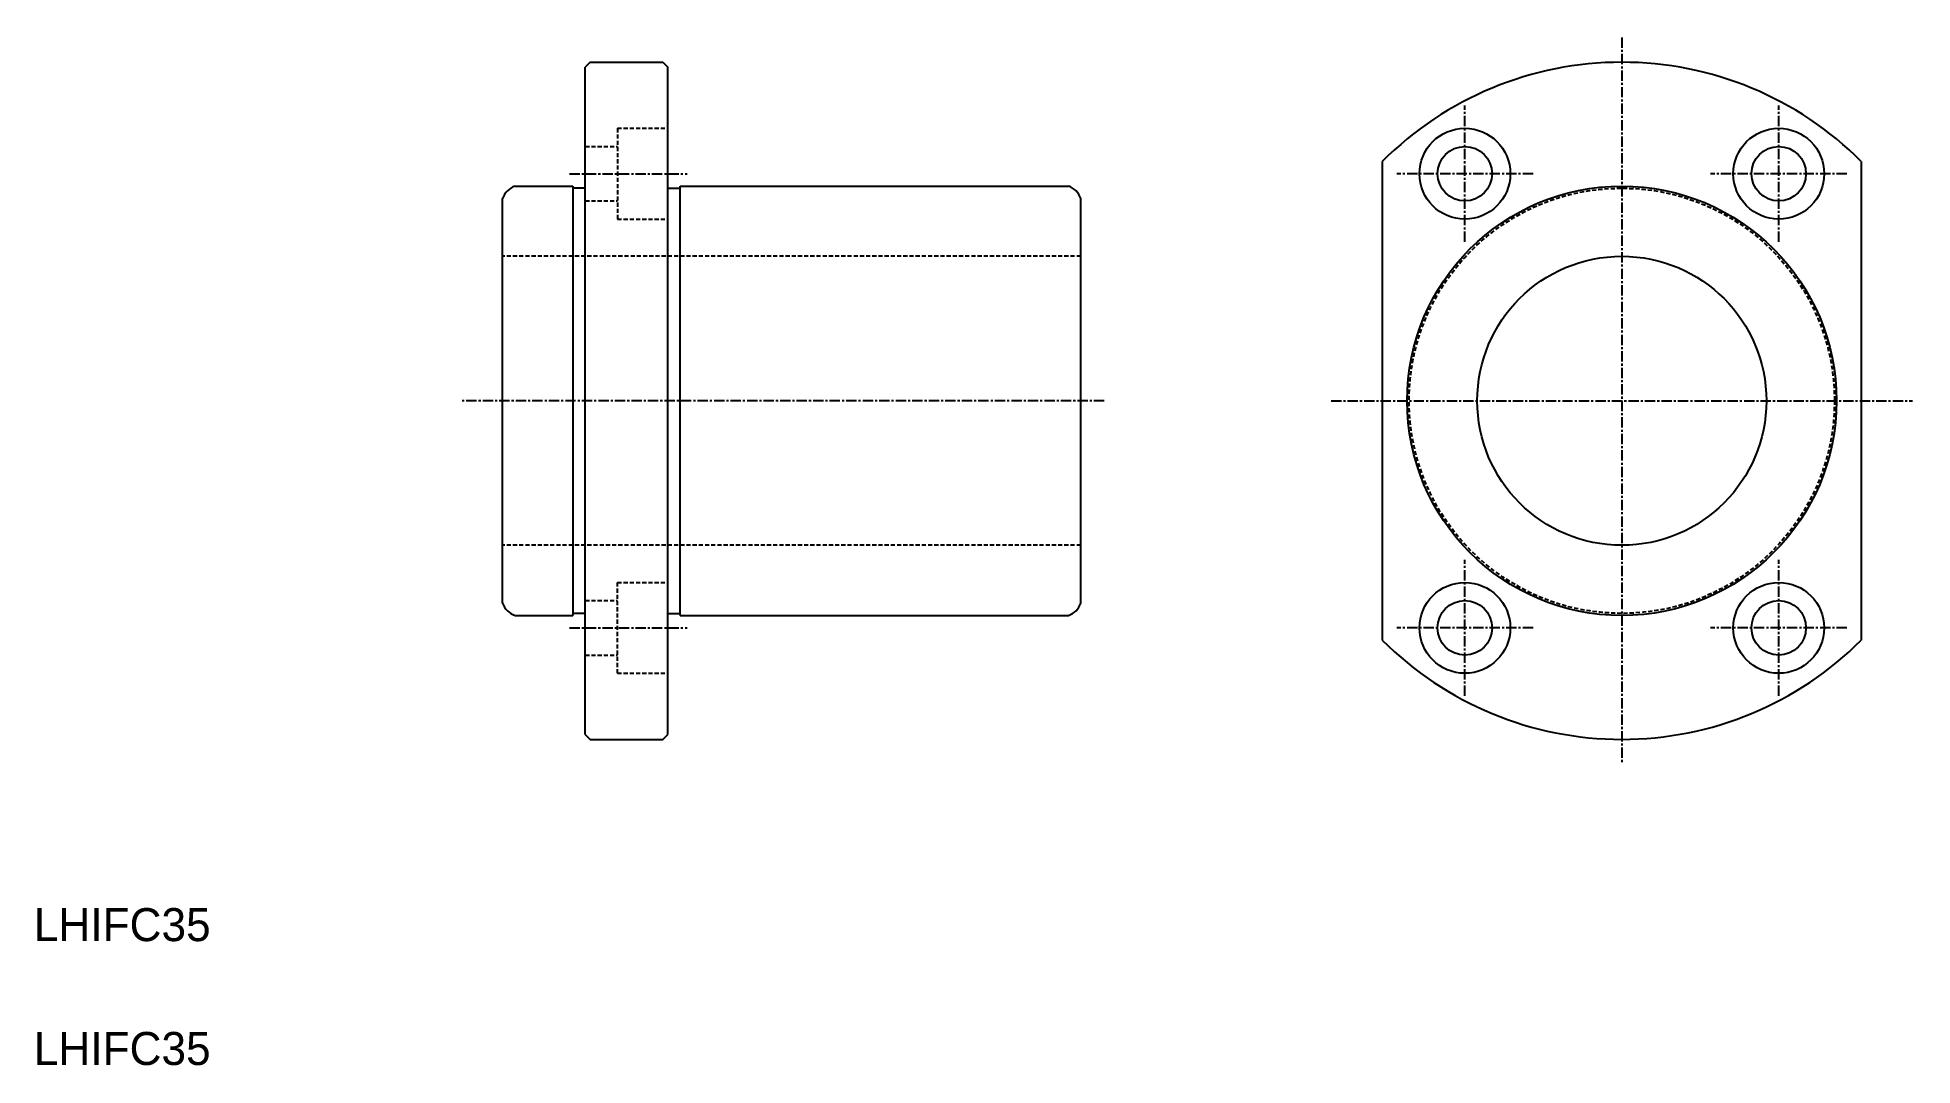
# Model space of a CAD drawing. Extents: x 35 to 262, y 82 to 207.
import ezdxf

# ---------------------------------------------------------------- set-up
doc = ezdxf.new("R2010")
doc.units = 0
doc.linetypes.add('CENTER', pattern=[2, 1.25, -0.25, 0.25, -0.25])
doc.linetypes.add('DASHED', pattern=[0.75, 0.5, -0.25])
doc.layers.get('0').update_dxf_attribs({"linetype": 'CONTINUOUS'})
doc.layers.add('CENTER', color=1, linetype='CENTER')

msp = doc.modelspace()

# ---------------------------------------------------------------- linework, layer by layer
at = {"color": 7, "linetype": 'CONTINUOUS'}
for p, q in [((101.79, 203.94), (101.19, 203.34)), ((101.19, 122.54), (101.19, 203.34)), ((101.79, 203.94), (110.59, 203.94)), ((110.59, 203.94), (111.19, 203.34)), ((111.19, 122.54), (111.19, 203.34)), ((197.69, 191.92), (197.69, 133.95)), ((255.69, 191.92), (255.69, 133.95)), ((92.68, 188.94), (99.69, 188.94)), ((99.69, 188.94), (99.69, 136.94)), ((101.19, 188.69), (99.69, 188.69)), ((111.19, 188.69), (112.69, 188.69)), ((112.69, 188.94), (159.69, 188.94)), ((112.69, 136.94), (112.69, 188.94)), ((91.19, 138.43), (91.19, 187.44)), ((161.19, 138.43), (161.19, 187.44)), ((92.68, 136.94), (99.69, 136.94)), ((101.19, 137.19), (99.69, 137.19)), ((111.19, 137.19), (112.69, 137.19)), ((112.69, 136.94), (159.69, 136.94)), ((101.19, 122.54), (101.79, 121.94)), ((101.79, 121.94), (110.59, 121.94)), ((110.59, 121.94), (111.19, 122.54))]:
    msp.add_line(p, q, dxfattribs=at)
at = {"color": 3, "linetype": 'DASHED'}
for p, q in [((105.09, 195.94), (105.09, 184.94)), ((105.09, 195.94), (111.19, 195.94)), ((101.19, 193.74), (105.09, 193.74)), ((101.19, 187.14), (105.09, 187.14)), ((105.09, 184.94), (111.19, 184.94)), ((161.19, 180.44), (91.19, 180.44)), ((161.19, 145.44), (91.19, 145.44)), ((105.09, 129.94), (105.09, 140.94)), ((105.09, 140.94), (111.19, 140.94)), ((101.19, 138.74), (105.09, 138.74)), ((101.19, 132.14), (105.09, 132.14)), ((105.09, 129.94), (111.19, 129.94))]:
    msp.add_line(p, q, dxfattribs=at)
at = {"color": 7, "linetype": 'CONTINUOUS'}
for centre, radius in [((207.69, 190.44), 5.5), ((245.69, 190.44), 5.5), ((207.69, 190.44), 3.3), ((245.69, 190.44), 3.3), ((226.69, 162.94), 26), ((226.69, 162.94), 17.5), ((207.69, 135.44), 5.5), ((245.69, 135.44), 5.5), ((207.69, 135.44), 3.3), ((245.69, 135.44), 3.3)]:
    msp.add_circle(centre, radius, dxfattribs=at)
at = {"color": 3, "linetype": 'DASHED'}
msp.add_circle((226.69, 162.94), 25.75, dxfattribs=at)
at = {"color": 7, "linetype": 'CONTINUOUS'}
for centre, radius, start, end in [((226.69, 162.94), 41, 44.983, 135.017), ((93.54, 186.59), 2.5, 109.9484, 160.0516), ((158.84, 186.59), 2.5, 19.9484, 70.0516), ((93.54, 139.29), 2.5, 199.9484, 250.0516), ((158.84, 139.29), 2.5, 289.9484, 340.0516), ((226.69, 162.94), 41, 224.983, 315.017)]:
    msp.add_arc(centre, radius, start, end, dxfattribs=at)
at = {"layer": 'CENTER', "color": 1, "linetype": 'CENTER'}
for p, q in [((226.69, 206.94), (226.69, 118.94)), ((207.69, 182.19), (207.69, 198.69)), ((245.69, 182.19), (245.69, 198.69)), ((99.27, 190.44), (113.53, 190.44)), ((215.94, 190.44), (199.44, 190.44)), ((253.94, 190.44), (237.44, 190.44)), ((164.03, 162.94), (86.29, 162.94)), ((191.49, 162.94), (261.89, 162.94)), ((207.69, 127.19), (207.69, 143.69)), ((245.69, 127.19), (245.69, 143.69)), ((99.27, 135.44), (113.53, 135.44)), ((215.94, 135.44), (199.44, 135.44)), ((253.94, 135.44), (237.44, 135.44))]:
    msp.add_line(p, q, dxfattribs=at)

# ---------------------------------------------------------------- texts
at = {"color": 7, "linetype": 'CONTINUOUS'}
for p in [(34.43, 97.5), (34.43, 82.5)]:
    msp.add_text('LHIFC35', height=4, dxfattribs=at).set_placement(p)

doc.saveas('drawing.dxf')
